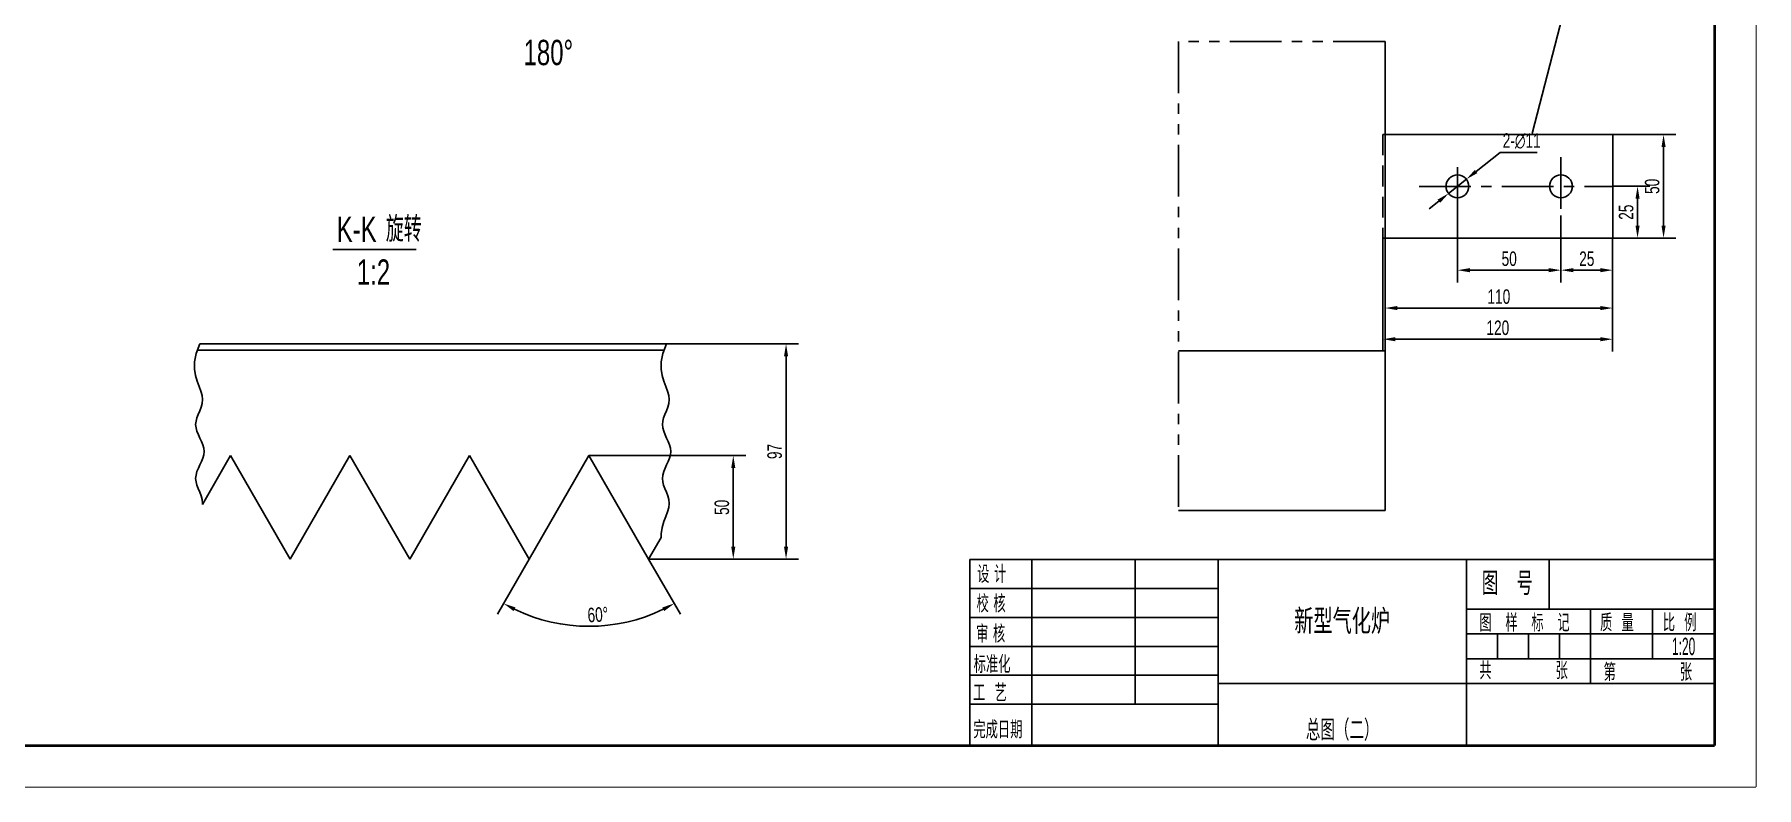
# Model space of a CAD drawing. Extents: x -2 to 23782, y -2 to 16822.
# Drawn here: x 15460 to 23782, y -2 to 3638 of the extents above; entities that cross this region are included whole.
import ezdxf
from ezdxf.enums import TextEntityAlignment as Align

# ---------------------------------------------------------------- set-up
doc = ezdxf.new("R2010")
doc.units = 0
doc.header["$LTSCALE"] = 200
doc.header["$MEASUREMENT"] = 0
for name, pattern in [('F', [0.75, 0.5, -0.25]), ('G', [2, 1.25, -0.25, 0.25, -0.25]), ('K', [2.5, 1.25, -0.25, 0.25, -0.25, 0.25, -0.25])]:
    doc.linetypes.add(name, pattern=pattern)
doc.layers.get('0').update_dxf_attribs({"linetype": 'CONTINUOUS'})
doc.layers.get('DEFPOINTS').update_dxf_attribs({"linetype": 'CONTINUOUS'})
for name, color, linetype in [('01', 7, 'CONTINUOUS'), ('02', 1, 'CONTINUOUS'), ('02C', 3, 'CONTINUOUS'), ('04', 2, 'F'), ('05', 4, 'G'), ('07', 6, 'K'), ('08', 1, 'CONTINUOUS'), ('11', 3, 'CONTINUOUS')]:
    doc.layers.add(name, color=color, linetype=linetype)
doc.styles.get("Standard").update_dxf_attribs({"font": 'thenor.shx', "width": 0.707, "bigfont": 'hztxt.shx'})
doc.dimstyles.new('INTE_CIR_CIR7', dxfattribs={"dimscale": 20, "dimtxt": 3.5, "dimasz": 3, "dimexe": 3, "dimexo": 0, "dimgap": 1, "dimtad": 1, "dimtoh": 1, "dimdec": 3, "dimdsep": 46, "dimtxsty": 'Standard', "dimcen": 0, "dimclrd": 1, "dimclre": 1, "dimclrt": 3, "dimadec": 0, "dimazin": 0, "dimtfac": 1, "dimtdec": 4, "dimtmove": 0, "dimatfit": 3, "dimfxl": 0, "dimtzin": 0, "dimarcsym": 0})

# ---------------------------------------------------------------- blocks, each defined once
blk = doc.blocks.new('*U3')
at = {"layer": '02'}
for points, const_width in [([(1189, 0), (1189, 841)], 0.25), ([(1179, 10), (1179, 831)], 0.7), ([(25, 10), (1179, 10)], 0.7), ([(0, 0), (1189, 0)], 0.25)]:
    blk.add_lwpolyline(points, dxfattribs=dict(at, const_width=const_width))
blk = doc.blocks.new('*D162')
at = {"color": 1, "linetype": 'ByBlock'}
for p, q in [((18515.2, 2141.9), (19152.2, 2141.9)), ((19092.2, 1161.9), (19092.2, 2081.9)), ((18428.2, 1101.9), (19152.2, 1101.9))]:
    blk.add_line(p, q, dxfattribs=at)
for points in [[(19082.2, 2081.9), (19102.2, 2081.9), (19092.2, 2141.9)], [(19082.2, 1161.9), (19102.2, 1161.9), (19092.2, 1101.9)]]:
    blk.add_solid(points, dxfattribs=at)
at = {"layer": 'DEFPOINTS', "color": 0, "linetype": 'ByBlock'}
for p in [(18515.2, 2141.9), (19092.2, 2141.9), (18428.2, 1101.9)]:
    blk.add_point(p, dxfattribs=at)
at = {"color": 3, "linetype": 'ByBlock', "insert": (19037.2, 1621.9), "char_height": 70, "attachment_point": 5, "rotation": 90}
blk.add_mtext('97', dxfattribs=at)
blk = doc.blocks.new('*D163')
at = {"color": 1, "linetype": 'ByBlock'}
for p, q in [((18139.6, 1924.1), (18897.2, 1924.1)), ((18837.2, 1864.1), (18837.2, 1484.1)), ((18428.2, 1424.1), (18897.2, 1424.1))]:
    blk.add_line(p, q, dxfattribs=at)
for points in [[(18827.2, 1864.1), (18847.2, 1864.1), (18837.2, 1924.1)], [(18827.2, 1484.1), (18847.2, 1484.1), (18837.2, 1424.1)]]:
    blk.add_solid(points, dxfattribs=at)
at = {"layer": 'DEFPOINTS', "color": 0, "linetype": 'ByBlock'}
for p in [(18139.6, 1924.1), (18428.2, 1424.1), (18837.2, 1424.1)]:
    blk.add_point(p, dxfattribs=at)
at = {"color": 3, "linetype": 'ByBlock', "insert": (18782.2, 1674.1), "char_height": 70, "attachment_point": 5, "rotation": 90}
blk.add_mtext('50', dxfattribs=at)
blk = doc.blocks.new('*D164')
at = {"color": 1, "linetype": 'ByBlock'}
for p, q in [((17850.9, 1424.1), (17697, 1157.6)), ((18428.2, 1424.1), (18582.1, 1157.6))]:
    blk.add_line(p, q, dxfattribs=at)
blk.add_arc((18139.6, 1924.1), 825.1, 244.16746, 295.83254, dxfattribs=at)
for points in [[(17775.4, 1172.7), (17784.7, 1190.3), (17727, 1209.6)], [(18494.4, 1190.3), (18503.8, 1172.7), (18552.1, 1209.6)]]:
    blk.add_solid(points, dxfattribs=at)
at = {"layer": 'DEFPOINTS', "color": 0, "linetype": 'ByBlock'}
for p in [(18139.6, 1924.1), (18139.6, 1924.1), (17850.9, 1424.1), (18428.2, 1424.1), (17996.3, 1111.6)]:
    blk.add_point(p, dxfattribs=at)
at = {"color": 3, "linetype": 'ByBlock', "insert": (18182.7, 1155.3), "char_height": 70, "attachment_point": 5, "rotation": 3.21033}
blk.add_mtext('60°', dxfattribs=at)
blk = doc.blocks.new('*D168')
at = {"color": 1, "linetype": 'ByBlock'}
for p, q in [((23087.1, 2903.6), (23267.4, 2903.6)), ((23207.4, 2713.6), (23207.4, 2843.6)), ((23087.1, 2653.6), (23267.4, 2653.6))]:
    blk.add_line(p, q, dxfattribs=at)
for points in [[(23197.4, 2843.6), (23217.4, 2843.6), (23207.4, 2903.6)], [(23197.4, 2713.6), (23217.4, 2713.6), (23207.4, 2653.6)]]:
    blk.add_solid(points, dxfattribs=at)
at = {"layer": 'DEFPOINTS', "color": 0, "linetype": 'ByBlock'}
for p in [(23087.1, 2903.6), (23207.4, 2903.6), (23087.1, 2653.6)]:
    blk.add_point(p, dxfattribs=at)
at = {"color": 3, "linetype": 'ByBlock', "insert": (23152.4, 2778.6), "char_height": 70, "attachment_point": 5, "rotation": 90}
blk.add_mtext('25', dxfattribs=at)
blk = doc.blocks.new('*D169')
at = {"color": 1, "linetype": 'ByBlock'}
for p, q in [((23087.1, 3475.7), (23393.1, 3475.7)), ((23333.1, 3035.7), (23333.1, 3415.7)), ((23087.1, 2975.7), (23393.1, 2975.7))]:
    blk.add_line(p, q, dxfattribs=at)
for points in [[(23323.1, 3415.7), (23343.1, 3415.7), (23333.1, 3475.7)], [(23323.1, 3035.7), (23343.1, 3035.7), (23333.1, 2975.7)]]:
    blk.add_solid(points, dxfattribs=at)
at = {"layer": 'DEFPOINTS', "color": 0, "linetype": 'ByBlock'}
for p in [(23087.1, 3475.7), (23333.1, 3475.7), (23087.1, 2975.7)]:
    blk.add_point(p, dxfattribs=at)
at = {"color": 3, "linetype": 'ByBlock', "insert": (23278.1, 3225.7), "char_height": 70, "attachment_point": 5, "rotation": 90}
blk.add_mtext('50', dxfattribs=at)
blk = doc.blocks.new('*D170')
at = {"color": 1, "linetype": 'ByBlock'}
for p, q in [((22837.1, 3085.1), (22837.1, 2760.5)), ((23087.1, 2975.7), (23087.1, 2760.5)), ((23027.1, 2820.5), (22897.1, 2820.5))]:
    blk.add_line(p, q, dxfattribs=at)
for points in [[(22897.1, 2830.5), (22897.1, 2810.5), (22837.1, 2820.5)], [(23027.1, 2830.5), (23027.1, 2810.5), (23087.1, 2820.5)]]:
    blk.add_solid(points, dxfattribs=at)
at = {"layer": 'DEFPOINTS', "color": 0, "linetype": 'ByBlock'}
for p in [(22837.1, 3085.1), (23087.1, 2975.7), (22837.1, 2820.5)]:
    blk.add_point(p, dxfattribs=at)
at = {"color": 3, "linetype": 'ByBlock', "insert": (22962.1, 2875.5), "char_height": 70, "attachment_point": 5}
blk.add_mtext('25', dxfattribs=at)
blk = doc.blocks.new('*D171')
at = {"color": 1, "linetype": 'ByBlock'}
for p, q in [((22337.1, 3085.1), (22337.1, 2760.5)), ((22837.1, 3085.1), (22837.1, 2760.5)), ((22777.1, 2820.5), (22397.1, 2820.5))]:
    blk.add_line(p, q, dxfattribs=at)
for points in [[(22397.1, 2830.5), (22397.1, 2810.5), (22337.1, 2820.5)], [(22777.1, 2830.5), (22777.1, 2810.5), (22837.1, 2820.5)]]:
    blk.add_solid(points, dxfattribs=at)
at = {"layer": 'DEFPOINTS', "color": 0, "linetype": 'ByBlock'}
for p in [(22337.1, 3085.1), (22837.1, 3085.1), (22337.1, 2820.5)]:
    blk.add_point(p, dxfattribs=at)
at = {"color": 3, "linetype": 'ByBlock', "insert": (22587.1, 2875.5), "char_height": 70, "attachment_point": 5}
blk.add_mtext('50', dxfattribs=at)
blk = doc.blocks.new('*D172')
at = {"color": 1, "linetype": 'ByBlock'}
for p, q in [((21987.1, 2975.7), (21987.1, 2577.4)), ((23087.1, 2975.7), (23087.1, 2577.4)), ((23027.1, 2637.4), (22047.1, 2637.4))]:
    blk.add_line(p, q, dxfattribs=at)
for points in [[(22047.1, 2647.4), (22047.1, 2627.4), (21987.1, 2637.4)], [(23027.1, 2647.4), (23027.1, 2627.4), (23087.1, 2637.4)]]:
    blk.add_solid(points, dxfattribs=at)
at = {"layer": 'DEFPOINTS', "color": 0, "linetype": 'ByBlock'}
for p in [(21987.1, 2975.7), (23087.1, 2975.7), (21987.1, 2637.4)]:
    blk.add_point(p, dxfattribs=at)
at = {"color": 3, "linetype": 'ByBlock', "insert": (22537.1, 2692.4), "char_height": 70, "attachment_point": 5}
blk.add_mtext('110', dxfattribs=at)
blk = doc.blocks.new('*D173')
at = {"color": 1, "linetype": 'ByBlock'}
for p, q in [((22542.8, 3389.9), (22427, 3297.5)), ((22722.5, 3389.9), (22542.8, 3389.9)), ((22294.1, 3191.4), (22380.1, 3260.1)), ((22247.2, 3154), (22200.3, 3116.6))]:
    blk.add_line(p, q, dxfattribs=at)
for points in [[(22420.8, 3305.3), (22433.3, 3289.7), (22380.1, 3260.1)], [(22241, 3161.8), (22253.5, 3146.2), (22294.1, 3191.4)]]:
    blk.add_solid(points, dxfattribs=at)
at = {"layer": 'DEFPOINTS', "color": 0, "linetype": 'ByBlock'}
for p in [(22380.1, 3260.1), (22294.1, 3191.4)]:
    blk.add_point(p, dxfattribs=at)
at = {"color": 3, "linetype": 'ByBlock', "insert": (22647.6, 3444.9), "char_height": 70, "attachment_point": 5}
blk.add_mtext('2-∅11', dxfattribs=at)
blk = doc.blocks.new('*D394')
at = {"color": 1, "linetype": 'ByBlock'}
for p, q in [((21977.1, 2653.6), (21977.1, 2104.6)), ((23087.1, 2653.6), (23087.1, 2104.6)), ((22037.1, 2164.6), (23027.1, 2164.6))]:
    blk.add_line(p, q, dxfattribs=at)
for points in [[(22037.1, 2174.6), (22037.1, 2154.6), (21977.1, 2164.6)], [(23027.1, 2174.6), (23027.1, 2154.6), (23087.1, 2164.6)]]:
    blk.add_solid(points, dxfattribs=at)
at = {"layer": 'DEFPOINTS', "color": 0, "linetype": 'ByBlock'}
for p in [(21977.1, 2653.6), (23087.1, 2653.6), (23087.1, 2164.6)]:
    blk.add_point(p, dxfattribs=at)
at = {"color": 3, "linetype": 'ByBlock', "insert": (22532.1, 2219.6), "char_height": 70, "attachment_point": 5}
blk.add_mtext('120', dxfattribs=at)

msp = doc.modelspace()

# ---------------------------------------------------------------- linework, layer by layer
at = {"layer": '01'}
for p, q in [((21987.129, 3603.7975), (21987.129, 1336.7188)), ((21977.129, 3153.567), (23087.129, 3153.567)), ((23087.129, 3153.567), (23087.129, 2653.567)), ((21977.129, 2653.567), (23087.129, 2653.567)), ((16248.0345, 2111.949), (18503.4597, 2111.949)), ((16259.7541, 2141.949), (18515.1792, 2141.949)), ((21987.129, 2108.4598), (20989.0143, 2108.4598)), ((16271.4045, 1366.1837), (16407.5236, 1601.949)), ((16696.1988, 1101.949), (16407.5236, 1601.949)), ((16696.1988, 1101.949), (16984.8739, 1601.949)), ((17273.5491, 1101.949), (16984.8739, 1601.949)), ((17273.5491, 1101.949), (17562.2242, 1601.949)), ((17850.8993, 1101.949), (17562.2242, 1601.949)), ((17850.8993, 1101.949), (18139.5745, 1601.949)), ((18428.2496, 1101.949), (18139.5745, 1601.949)), ((21987.129, 1336.7188), (20989.0143, 1336.7188)), ((18428.2496, 1101.949), (18488.6474, 1206.561)), ((19980, 1100), (23580, 1100)), ((19980, 1100), (19980, 200)), ((21180, 1100), (21180, 200)), ((22380, 1100), (22380, 200)), ((22780, 1100), (22780, 860)), ((22380, 860), (23580, 860)), ((22980, 860), (22980, 500)), ((23280, 860), (23280, 620)), ((22380, 740), (23580, 740)), ((22530, 740), (22530, 620)), ((22680, 740), (22680, 620)), ((22830, 740), (22830, 620)), ((22380, 620), (23580, 620)), ((21180, 500), (23580, 500))]:
    msp.add_line(p, q, dxfattribs=at)
for centre in [(22337.129, 2903.567), (22837.129, 2903.567)]:
    msp.add_circle(centre, 55, dxfattribs=at)
at = {"layer": '02'}
for p, q in [((22697.5195, 3159.171), (23062.1003, 4569.4612)), ((20280, 1100), (20280, 200)), ((20780, 1100), (20780, 400)), ((19980, 960), (21180, 960)), ((19980, 820), (21180, 820)), ((19980, 680), (21180, 680)), ((19980, 540), (21180, 540)), ((19980, 400), (21180, 400))]:
    msp.add_line(p, q, dxfattribs=at)
at = {"layer": '02C'}
for points in [[(16259.7541, 2141.949), (16241.8587, 2096.14), (16233.5916, 2055.7901), (16232.8806, 2020.2644), (16237.6541, 1988.9281), (16245.84, 1961.1466), (16255.3666, 1936.2849), (16264.1619, 1913.7084), (16270.1541, 1892.7823), (16271.7994, 1872.9564), (16269.6666, 1854.0193), (16264.8525, 1835.8438), (16258.4541, 1818.3031), (16251.5681, 1801.2703), (16245.2916, 1784.6182), (16240.7212, 1768.2201), (16238.9541, 1751.949), (16240.7416, 1735.699), (16245.4541, 1719.449), (16252.1166, 1703.199), (16259.7541, 1686.949), (16267.3916, 1670.699), (16274.0541, 1654.449), (16278.7666, 1638.199), (16280.5541, 1621.949), (16278.7666, 1605.699), (16274.0541, 1589.449), (16267.3916, 1573.199), (16259.7541, 1556.949), (16252.1166, 1540.699), (16245.4541, 1524.449), (16240.7416, 1508.199), (16238.9541, 1491.949), (16240.7212, 1475.6778), (16245.2916, 1459.2797), (16251.5681, 1442.6277), (16258.4541, 1425.5948), (16264.8525, 1408.0541), (16269.6666, 1389.8786), (16271.7994, 1370.9415), (16271.4045, 1366.1837)], [(18515.1792, 2141.949), (18497.2839, 2096.14), (18489.0167, 2055.7901), (18488.3058, 2020.2644), (18493.0792, 1988.9281), (18501.2651, 1961.1466), (18510.7917, 1936.2849), (18519.587, 1913.7084), (18525.5792, 1892.7823), (18527.2245, 1872.9564), (18525.0917, 1854.0193), (18520.2776, 1835.8438), (18513.8792, 1818.3031), (18506.9933, 1801.2703), (18500.7167, 1784.6182), (18496.1464, 1768.2201), (18494.3792, 1751.949), (18496.1667, 1735.699), (18500.8792, 1719.449), (18507.5417, 1703.199), (18515.1792, 1686.949), (18522.8167, 1670.699), (18529.4792, 1654.449), (18534.1917, 1638.199), (18535.9792, 1621.949), (18534.1917, 1605.699), (18529.4792, 1589.449), (18522.8167, 1573.199), (18515.1792, 1556.949), (18507.5417, 1540.699), (18500.8792, 1524.449), (18496.1667, 1508.199), (18494.3792, 1491.949), (18496.1464, 1475.6778), (18500.7167, 1459.2797), (18506.9933, 1442.6277), (18513.8792, 1425.5948), (18520.2776, 1408.0541), (18525.0917, 1389.8786), (18527.2245, 1370.9415), (18525.5792, 1351.1156), (18519.587, 1330.1895), (18510.7917, 1307.613), (18501.2651, 1282.7514), (18493.0792, 1254.9698), (18488.3058, 1223.6335), (18488.6474, 1206.561)]]:
    msp.add_lwpolyline(points, dxfattribs=at)
at = {"layer": '04'}
msp.add_line((21977.129, 3153.567), (21977.129, 2653.567), dxfattribs=at)
at = {"layer": '05'}
for p, q in [((22337.129, 2996.9495), (22337.129, 2762.9121)), ((22837.129, 3044.4353), (22837.129, 2762.9121)), ((22151.2538, 2903.567), (23087.129, 2903.567))]:
    msp.add_line(p, q, dxfattribs=at)
at = {"layer": '07'}
for p, q in [((21987.129, 3603.7975), (20989.0143, 3603.7975)), ((20989.0143, 3603.7975), (20989.0143, 1336.7188))]:
    msp.add_line(p, q, dxfattribs=at)
at = {"layer": '08'}
msp.add_line((16902.7076, 2598.1008), (17304.6704, 2598.1008), dxfattribs=at)

# ---------------------------------------------------------------- block references
at = {"layer": '01', "xscale": 20, "yscale": 20, "zscale": 20}
msp.add_blockref('*U3', (0, 0), dxfattribs=at)

# ---------------------------------------------------------------- texts
at = {"color": 3, "width": 0.707}
for s, height, p in [('设 计', 84, (20015.7518, 986.5578)), ('图   号', 112, (22454.8336, 927.8742)), ('校 核', 84, (20012.724, 844.0296)), ('图   样   标   记', 84, (22443.0779, 751.7265)), ('质  量', 84, (23026.2208, 752.237)), ('比  例', 84, (23329.3169, 752.237)), ('审 核', 84, (20010.5871, 698.4264)), ('标准化', 84, (19998.9219, 550.7429)), ('共              张', 84, (22442.851, 520.8008)), ('第              张', 84, (23043.0411, 513.3163)), ('工  艺', 84, (19996.0493, 412.7233)), ('完成日期', 84, (19997.2328, 235.0526))]:
    msp.add_text(s, height=height, dxfattribs=at).set_placement(p)
at = {"layer": '02', "width": 0.633862}
msp.add_text('●', height=0.04, dxfattribs=at).set_placement((22697.507, 3159.151), (22697.5321, 3159.151), align=Align.FIT)
at = {"layer": '11', "width": 0.707}
for s, p in [('180%%d', (17823.6948, 3452.4598)), ('K-K', (16920.5001, 2598.5059)), ('旋转', (17157.8165, 2598.5059)), ('1:2', (17017.8179, 2391.0514))]:
    msp.add_text(s, height=122.5, dxfattribs=at).set_placement(p, align=Align.BOTTOM_LEFT)
at = {"layer": '11'}
for s, height, width, p, p2 in [('新型气化炉', 120, 0.702239, (21548.2611, 740), (22011.7389, 740)), ('1:20', 84, 0.655288, (23373.558, 638), (23486.442, 638)), ('总图（二）', 100, 0.687756, (21604.5341, 225), (21955.4659, 225))]:
    msp.add_text(s, height=height, dxfattribs=dict(at, width=width)).set_placement(p, p2, align=Align.FIT)

# ---------------------------------------------------------------- dimensions: what is measured, and where the dimension line sits
at = {"layer": '08'}
dim = msp.add_diameter_dim_2p(p1=(22294.1391, 2869.2614), p2=(22380.1188, 2937.8726), text='2-%%c11', dimstyle='INTE_CIR_CIR7', dxfattribs=at)
dim.commit()
dim.dimension.update_dxf_attribs({"geometry": '*D173', "text_midpoint": (22647.6357, 3067.7211), "dimtype": 163, "insert": (0, -322.1807)})
for base, p1, p2, picture, middle in [((23333.0786, 3153.567), (23087.129, 2653.567), (23087.129, 3153.567), '*D169', (23278.0786, 2903.567)), ((18837.2392, 1101.949), (18139.5745, 1601.949), (18428.2496, 1101.949), '*D163', (18782.2392, 1351.949))]:
    dim = msp.add_linear_dim(base=base, p1=p1, p2=p2, angle=90, text='50', dimstyle='INTE_CIR_CIR7', override={"dimtoh": 0, "dimtofl": 0, "dimatfit": 0}, dxfattribs=at)
    dim.commit()
    dim.dimension.update_dxf_attribs({"geometry": picture, "text_midpoint": middle, "insert": (0, -322.1807)})
for base, p1, p2, text, picture, middle in [((23207.4247, 2903.567), (23087.129, 2653.567), (23087.129, 2903.567), '25', '*D168', (23152.4178, 2778.567)), ((19092.1579, 2141.949), (18428.2496, 1101.949), (18515.1792, 2141.949), '97', '*D162', (19037.1579, 1621.949))]:
    dim = msp.add_linear_dim(base=base, p1=p1, p2=p2, angle=90, text=text, dimstyle='INTE_CIR_CIR7', override={"dimtoh": 0, "dimtofl": 0, "dimatfit": 0}, dxfattribs=at)
    dim.commit()
    dim.dimension.update_dxf_attribs({"geometry": picture, "text_midpoint": middle})
for base, p1, p2, text, picture, middle in [((22337.129, 2498.3481), (22837.129, 2762.9121), (22337.129, 2762.9121), '50', '*D171', (22587.129, 2553.3481)), ((22837.129, 2498.3481), (23087.129, 2653.567), (22837.129, 2762.9121), '25', '*D170', (22962.129, 2553.355)), ((21987.129, 2315.1884), (23087.129, 2653.567), (21987.129, 2653.567), '110', '*D172', (22537.129, 2370.1884))]:
    dim = msp.add_linear_dim(base=base, p1=p1, p2=p2, text=text, dimstyle='INTE_CIR_CIR7', override={"dimtoh": 0, "dimtofl": 0, "dimatfit": 0}, dxfattribs=at)
    dim.commit()
    dim.dimension.update_dxf_attribs({"geometry": picture, "text_midpoint": middle, "insert": (0, -322.1807)})
dim = msp.add_linear_dim(base=(23087.129, 2164.6403), p1=(21977.129, 2653.567), p2=(23087.129, 2653.567), text='120', dimstyle='INTE_CIR_CIR7', override={"dimtoh": 0, "dimtofl": 0, "dimatfit": 0}, dxfattribs=at)
dim.commit()
dim.dimension.update_dxf_attribs({"geometry": '*D394', "text_midpoint": (22532.129, 2219.6472)})
dim = msp.add_angular_dim_2l(base=(17996.3, 789.3992), line1=((18428.2496, 1101.949), (18139.5745, 1601.949)), line2=((17850.8993, 1101.949), (18139.5745, 1601.949)), dimstyle='INTE_CIR_CIR7', override={"dimtoh": 0, "dimadec": 3, "dimazin": 2, "dimtofl": 0, "dimatfit": 0}, dxfattribs=at)
dim.commit()
dim.dimension.update_dxf_attribs({"geometry": '*D164', "text_midpoint": (18185.7804, 778.1591), "dimtype": 162, "insert": (0, -322.1807)})

doc.saveas('drawing.dxf')
